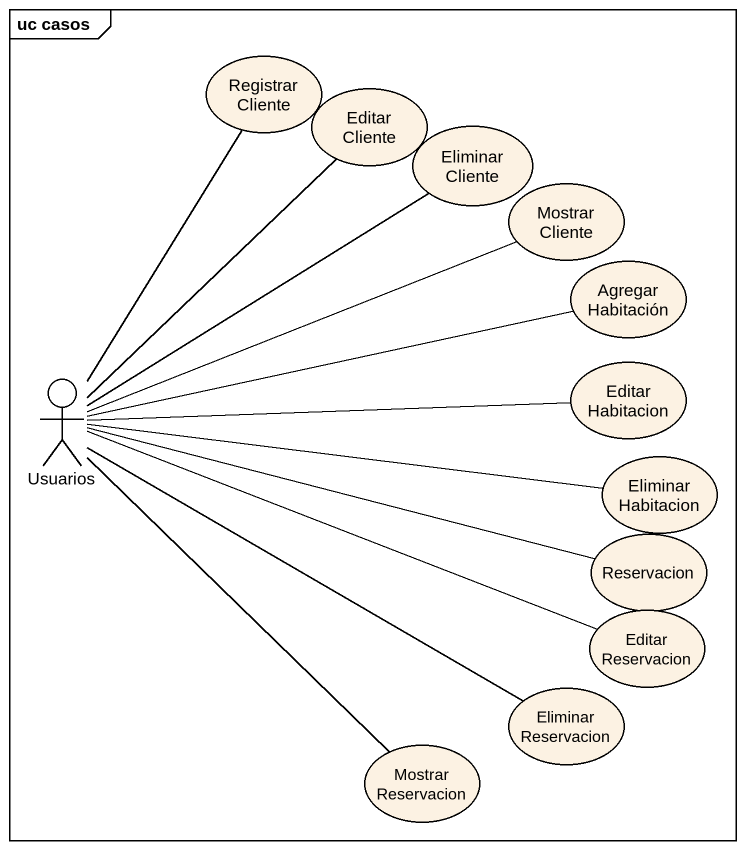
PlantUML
@startuml
mainframe uc casos
usecase "Registrar Cliente" as Registrar_Cliente
usecase "Editar Cliente" as Editar_Cliente
usecase "Eliminar Cliente" as Eliminar_Cliente
usecase "Mostrar Cliente" as Mostrar_Cliente
usecase "Agregar Habitación" as Agregar_Habitación
actor Usuarios
usecase "Editar Habitacion" as Editar_Habitacion
usecase "Eliminar Habitacion" as Eliminar_Habitacion
usecase Reservacion
usecase "Editar Reservacion" as Editar_Reservacion
usecase "Mostrar Reservacion" as Mostrar_Reservacion
usecase "Eliminar Reservacion" as Eliminar_Reservacion
Usuarios -up- Registrar_Cliente
Usuarios -up- Editar_Cliente
Usuarios -up- Eliminar_Cliente
Usuarios -right- Mostrar_Cliente
Usuarios -right- Agregar_Habitación
Usuarios -right- Editar_Habitacion
Usuarios -right- Eliminar_Habitacion
Usuarios -right- Reservacion
Usuarios -right- Editar_Reservacion
Usuarios -- Mostrar_Reservacion
Usuarios -right- Eliminar_Reservacion
@enduml
